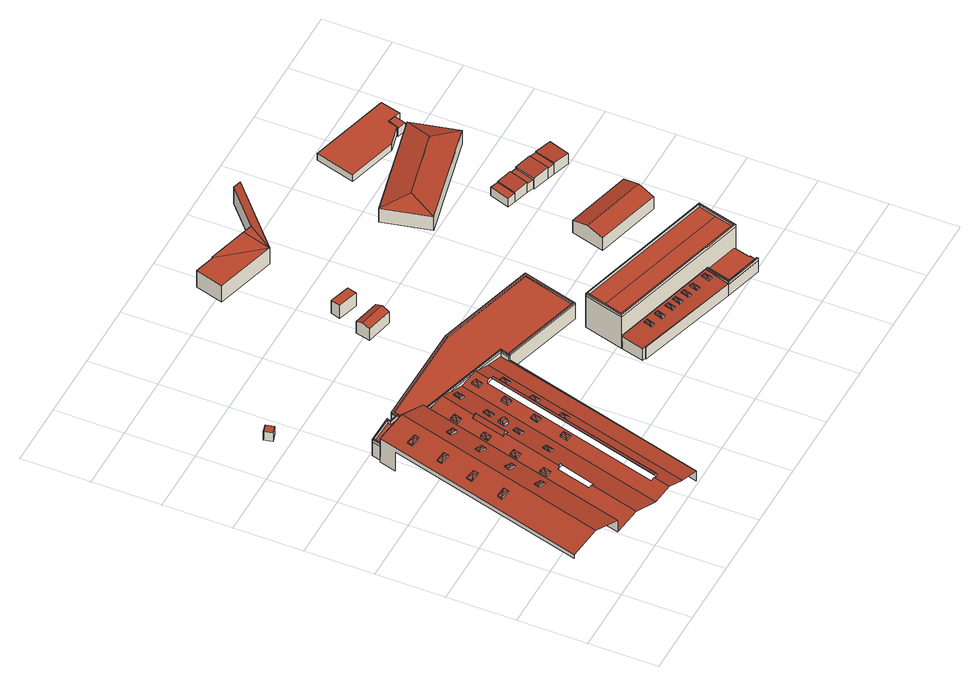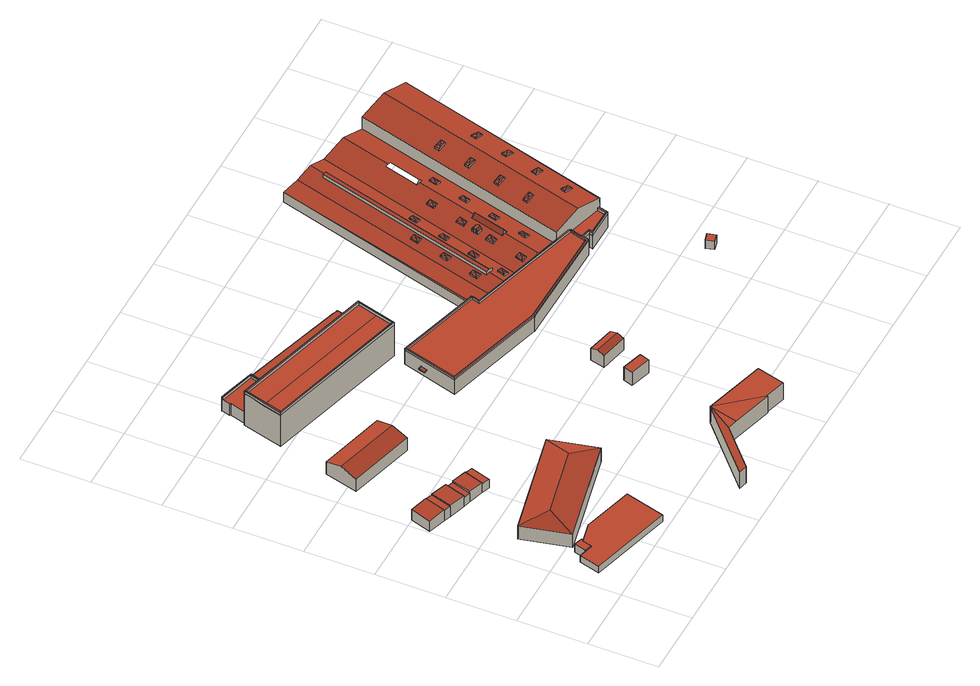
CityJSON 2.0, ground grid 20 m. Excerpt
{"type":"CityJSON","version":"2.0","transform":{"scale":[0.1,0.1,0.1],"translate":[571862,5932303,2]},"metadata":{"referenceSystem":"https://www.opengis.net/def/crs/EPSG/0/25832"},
"CityObjects":{
"building1":{"type":"Building","attributes":{"Grundfläche 2D":"9585.259256","Grundhöhe NN":"3.189"},"children":["building1-1","building1-2","building1-3","building1-4","building1-5","building1-6","building1-7","building1-8","building1-9","building1-10","building1-11","building1-12","building1-13","building1-14","building1-15","building1-16","building1-17","building1-18","building1-19","building1-20","building1-21","building1-22","building1-23","building1-24","building1-25","building1-26"],"geometry":[{"type":"MultiSurface","lod":"3","boundaries":[[[0,1,2,3,4]],[[5,2,1,6,7,8]],[[9,10,11,12]],[[0,4,13,14,15,16]],[[17,18,19,20]],[[21,14,13,22,23,24]],[[25,26,27,28,29,30,23,22,31,32,33,12,11,34]],[[18,35,36,19]],[[10,37,32,31,38,39,40,41,28,27,42,43,34,11]],[[44,45,46,47,48,49,50,35,18,17]],[[51,52,53,45,44,17,20,6,1,0,16,15,14,21,54]],[[55,25,34,43]],[[36,35,50,49,56,57]],[[58,51,54,59]],[[60,61,53,52]],[[49,48,62,56]],[[63,26,25,55]],[[45,53,61,64,47,46]],[[65,66,67,68]],[[69,70,71,72]],[[42,63,55,43]],[[64,73,48,47]],[[74,75,62,48,73]],[[74,73,76,77]],[[63,42,27,26]],[[23,30,24]],[[24,30,29,21]],[[78,39,38,79,80,81,82,83,84]],[[65,68,85,86]],[[59,87,88,89,72,71,58]],[[84,83,86,85,80,79,90,91,92]],[[41,29,28]],[[59,54,21,29,41,93,94,95,88,87]],[[96,97,98,99]],[[39,78,40]],[[91,90,97,100,101]],[[66,65,86,83,82,102]],[[103,70,69,104]],[[92,105,93,41,40,78,84]],[[71,70,103,106,107,108,109,110,111,112,113,114,115,77,76,116,60,52,51,58]],[[97,96,117,100]],[[75,74,118,119,120,121]],[[119,118,74,77,115,114]],[[72,89,122,123,124,104,69]],[[92,91,101,105]],[[125,126,109,127]],[[125,100,117,126]],[[127,109,95,94]],[[105,101,100,125]],[[93,105,125,127,94]],[[88,95,109,108,122,89]],[[128,129,130,126,117,96,99]],[[126,130,129,111,110,109]],[[108,107,123,122]],[[120,119,131,132,133,134]],[[132,131,119,114,113,112]],[[106,103,104,124]],[[129,132,112,111]],[[124,123,107,106]],[[132,129,128,133]]],"semantics":{"surfaces":[{"type":"RoofSurface"},{"type":"WallSurface"}],"values":[0,1,1,0,1,1,0,1,0,0,1,1,1,1,1,1,0,1,0,1,0,1,1,1,1,1,1,0,1,1,0,1,0,1,1,0,1,1,1,0,0,1,1,0,1,1,1,0,1,1,1,1,1,1,1,1,1,1,1,1]}}]},
"building1-1":{"type":"BuildingInstallation","parents":["building1"],"geometry":[{"type":"MultiSurface","lod":"3","boundaries":[[[135,136,137]],[[135,138,136]],[[135,137,139]],[[135,139,138]],[[137,136,140,141]],[[141,142,139,137]],[[138,139,142,143]],[[143,140,136,138]]],"semantics":{"surfaces":[{"type":"RoofSurface"},{"type":"WallSurface"}],"values":[0,0,0,0,1,1,1,1]}}]},
"building1-2":{"type":"BuildingInstallation","parents":["building1"],"geometry":[{"type":"MultiSurface","lod":"3","boundaries":[[[144,145,146]],[[144,147,145]],[[144,146,148]],[[144,148,147]],[[146,145,149,150]],[[148,146,150,151]],[[147,148,151,152]],[[145,147,152,149]]],"semantics":{"surfaces":[{"type":"RoofSurface"},{"type":"WallSurface"}],"values":[0,0,0,0,1,1,1,1]}}]},
"building1-3":{"type":"BuildingInstallation","parents":["building1"],"geometry":[{"type":"MultiSurface","lod":"3","boundaries":[[[153,154,155]],[[153,156,154]],[[153,155,157]],[[153,157,156]],[[155,154,158,159]],[[159,160,157,155]],[[156,157,160,161]],[[161,158,154,156]]],"semantics":{"surfaces":[{"type":"RoofSurface"},{"type":"WallSurface"}],"values":[0,0,0,0,1,1,1,1]}}]},
"building1-4":{"type":"BuildingInstallation","parents":["building1"],"geometry":[{"type":"MultiSurface","lod":"3","boundaries":[[[162,163,164]],[[162,165,163]],[[162,164,166]],[[162,166,165]],[[164,163,167,168]],[[166,164,168,169]],[[165,166,169,170]],[[163,165,170,167]]],"semantics":{"surfaces":[{"type":"RoofSurface"},{"type":"WallSurface"}],"values":[0,0,0,0,1,1,1,1]}}]},
"building1-5":{"type":"BuildingInstallation","parents":["building1"],"geometry":[{"type":"MultiSurface","lod":"3","boundaries":[[[171,172,173]],[[171,174,172]],[[171,173,175]],[[171,175,174]],[[173,172,176,177]],[[175,173,177,178]],[[174,175,178,179]],[[172,174,179,176]]],"semantics":{"surfaces":[{"type":"RoofSurface"},{"type":"WallSurface"}],"values":[0,0,0,0,1,1,1,1]}}]},
"building1-6":{"type":"BuildingInstallation","parents":["building1"],"geometry":[{"type":"MultiSurface","lod":"3","boundaries":[[[180,181,182]],[[182,181,183]],[[184,181,180]],[[183,181,184]],[[185,186,180,182]],[[186,187,184,180]],[[187,188,183,184]],[[188,185,182,183]]],"semantics":{"surfaces":[{"type":"RoofSurface"},{"type":"WallSurface"}],"values":[0,0,0,0,1,1,1,1]}}]},
"building1-7":{"type":"BuildingInstallation","parents":["building1"],"geometry":[{"type":"MultiSurface","lod":"3","boundaries":[[[189,190,191]],[[189,192,190]],[[189,191,193]],[[189,193,192]],[[191,190,194,195]],[[193,191,195,196]],[[192,193,196,197]],[[190,192,197,194]]],"semantics":{"surfaces":[{"type":"RoofSurface"},{"type":"WallSurface"}],"values":[0,0,0,0,1,1,1,1]}}]},
"building1-8":{"type":"BuildingInstallation","parents":["building1"],"geometry":[{"type":"MultiSurface","lod":"3","boundaries":[[[198,199,200]],[[198,201,199]],[[198,200,202]],[[198,202,201]],[[200,199,203,204]],[[202,200,204,205]],[[201,202,205,206]],[[199,201,206,203]]],"semantics":{"surfaces":[{"type":"RoofSurface"},{"type":"WallSurface"}],"values":[0,0,0,0,1,1,1,1]}}]},
"building1-9":{"type":"BuildingInstallation","parents":["building1"],"geometry":[{"type":"MultiSurface","lod":"3","boundaries":[[[207,208,209]],[[209,208,210]],[[211,208,207]],[[210,208,211]],[[212,213,207,209]],[[213,214,211,207]],[[214,215,210,211]],[[215,212,209,210]]],"semantics":{"surfaces":[{"type":"RoofSurface"},{"type":"WallSurface"}],"values":[0,0,0,0,1,1,1,1]}}]},
"building1-10":{"type":"BuildingInstallation","parents":["building1"],"geometry":[{"type":"MultiSurface","lod":"3","boundaries":[[[216,217,218]],[[216,219,217]],[[216,218,220]],[[216,220,219]],[[218,217,221,222]],[[220,218,222,223]],[[219,220,223,224]],[[217,219,224,221]]],"semantics":{"surfaces":[{"type":"RoofSurface"},{"type":"WallSurface"}],"values":[0,0,0,0,1,1,1,1]}}]},
"building1-11":{"type":"BuildingInstallation","parents":["building1"],"geometry":[{"type":"MultiSurface","lod":"3","boundaries":[[[225,226,227]],[[227,226,228]],[[229,226,225]],[[228,226,229]],[[230,231,225,227]],[[231,232,229,225]],[[232,233,228,229]],[[233,230,227,228]]],"semantics":{"surfaces":[{"type":"RoofSurface"},{"type":"WallSurface"}],"values":[0,0,0,0,1,1,1,1]}}]},
"building1-12":{"type":"BuildingInstallation","parents":["building1"],"geometry":[{"type":"MultiSurface","lod":"3","boundaries":[[[234,60,116,76,235,236,237,238,239,240,241,242,243]],[[47,48,49,235,76,73,64]],[[49,50,35,237,236,235]],[[35,18,238,237]],[[18,17,239,238]],[[17,44,240,239]],[[44,244,241,240]],[[242,241,244,245]],[[245,246,243,242]],[[246,247,46,61,60,234,243]],[[46,47,64,61]]],"semantics":{"surfaces":[{"type":"RoofSurface"},{"type":"WallSurface"}],"values":[0,1,1,1,1,1,1,1,1,1,1]}}]},
"building1-13":{"type":"BuildingInstallation","parents":["building1"],"geometry":[{"type":"MultiSurface","lod":"3","boundaries":[[[248,249,250]],[[250,249,251]],[[252,249,248]],[[251,249,252]],[[248,250,253,254]],[[254,255,252,248]],[[255,256,251,252]],[[253,250,251,256]]],"semantics":{"surfaces":[{"type":"RoofSurface"},{"type":"WallSurface"}],"values":[0,0,0,0,1,1,1,1]}}]},
"building1-14":{"type":"BuildingInstallation","parents":["building1"],"geometry":[{"type":"MultiSurface","lod":"3","boundaries":[[[257,258,259]],[[259,258,260]],[[261,258,257]],[[260,258,261]],[[262,263,257,259]],[[261,257,263,264]],[[264,265,260,261]],[[259,260,265,262]]],"semantics":{"surfaces":[{"type":"RoofSurface"},{"type":"WallSurface"}],"values":[0,0,0,0,1,1,1,1]}}]},
"building1-15":{"type":"BuildingInstallation","parents":["building1"],"geometry":[{"type":"MultiSurface","lod":"3","boundaries":[[[266,267,268]],[[268,267,269]],[[270,267,266]],[[269,267,270]],[[266,268,271,272]],[[272,273,270,266]],[[269,270,273,274]],[[274,271,268,269]]],"semantics":{"surfaces":[{"type":"RoofSurface"},{"type":"WallSurface"}],"values":[0,0,0,0,1,1,1,1]}}]},
"building1-16":{"type":"BuildingInstallation","parents":["building1"],"geometry":[{"type":"MultiSurface","lod":"3","boundaries":[[[275,276,277]],[[277,276,278]],[[279,276,275]],[[278,276,279]],[[280,281,275,277]],[[281,282,279,275]],[[279,282,283,278]],[[283,280,277,278]]],"semantics":{"surfaces":[{"type":"RoofSurface"},{"type":"WallSurface"}],"values":[0,0,0,0,1,1,1,1]}}]},
"building1-17":{"type":"BuildingInstallation","parents":["building1"],"geometry":[{"type":"MultiSurface","lod":"3","boundaries":[[[284,285,286,287,288,289,290,291]],[[288,287,292,293]],[[291,294,295,284]],[[289,288,296,297]],[[290,289,297,298]],[[291,290,298,299]],[[294,291,299,300]],[[295,294,300,301]],[[284,295,301,302]],[[285,284,302,303]],[[286,285,303,304]],[[287,286,304,305]],[[292,287,305,306]],[[293,292,306,307]],[[288,293,307,296]]],"semantics":{"surfaces":[{"type":"RoofSurface"},{"type":"WallSurface"}],"values":[0,0,0,1,1,1,1,1,1,1,1,1,1,1,1]}}]},
"building1-18":{"type":"BuildingInstallation","parents":["building1"],"geometry":[{"type":"MultiSurface","lod":"3","boundaries":[[[308,309,310]],[[310,309,311]],[[312,309,308]],[[311,309,312]],[[313,314,308,310]],[[312,308,314,315]],[[311,312,315,316]],[[316,313,310,311]]],"semantics":{"surfaces":[{"type":"RoofSurface"},{"type":"WallSurface"}],"values":[0,0,0,0,1,1,1,1]}}]},
"building1-19":{"type":"BuildingInstallation","parents":["building1"],"geometry":[{"type":"MultiSurface","lod":"3","boundaries":[[[317,318,319]],[[319,318,320]],[[321,318,317]],[[320,318,321]],[[322,323,317,319]],[[323,324,321,317]],[[324,325,320,321]],[[325,322,319,320]]],"semantics":{"surfaces":[{"type":"RoofSurface"},{"type":"WallSurface"}],"values":[0,0,0,0,1,1,1,1]}}]},
"building1-20":{"type":"BuildingInstallation","parents":["building1"],"geometry":[{"type":"MultiSurface","lod":"3","boundaries":[[[326,327,328]],[[328,327,329]],[[330,327,326]],[[329,327,330]],[[331,332,326,328]],[[332,333,330,326]],[[334,329,330,333]],[[328,329,334,331]]],"semantics":{"surfaces":[{"type":"RoofSurface"},{"type":"WallSurface"}],"values":[0,0,0,0,1,1,1,1]}}]},
"building1-21":{"type":"BuildingInstallation","parents":["building1"],"geometry":[{"type":"MultiSurface","lod":"3","boundaries":[[[335,336,337]],[[337,336,338]],[[339,336,335]],[[338,336,339]],[[340,341,335,337]],[[341,342,339,335]],[[342,343,338,339]],[[343,340,337,338]]],"semantics":{"surfaces":[{"type":"RoofSurface"},{"type":"WallSurface"}],"values":[0,0,0,0,1,1,1,1]}}]},
"building1-22":{"type":"BuildingInstallation","parents":["building1"],"geometry":[{"type":"MultiSurface","lod":"3","boundaries":[[[344,345,346]],[[346,345,347]],[[348,345,344]],[[347,345,348]],[[349,350,344,346]],[[350,351,348,344]],[[351,352,347,348]],[[352,349,346,347]]],"semantics":{"surfaces":[{"type":"RoofSurface"},{"type":"WallSurface"}],"values":[0,0,0,0,1,1,1,1]}}]},
"building1-23":{"type":"BuildingInstallation","parents":["building1"],"geometry":[{"type":"MultiSurface","lod":"3","boundaries":[[[353,354,355]],[[355,354,356]],[[357,354,353]],[[356,354,357]],[[358,359,353,355]],[[359,360,357,353]],[[360,361,356,357]],[[361,358,355,356]]],"semantics":{"surfaces":[{"type":"RoofSurface"},{"type":"WallSurface"}],"values":[0,0,0,0,1,1,1,1]}}]},
"building1-24":{"type":"BuildingInstallation","parents":["building1"],"geometry":[{"type":"MultiSurface","lod":"3","boundaries":[[[362,363,364]],[[364,363,365]],[[366,363,362]],[[365,363,366]],[[367,368,362,364]],[[369,366,362,368]],[[369,370,365,366]],[[364,365,370,367]]],"semantics":{"surfaces":[{"type":"RoofSurface"},{"type":"WallSurface"}],"values":[0,0,0,0,1,1,1,1]}}]},
"building1-25":{"type":"BuildingInstallation","parents":["building1"],"geometry":[{"type":"MultiSurface","lod":"3","boundaries":[[[371,372,373]],[[373,372,374]],[[375,372,371]],[[374,372,375]],[[376,377,371,373]],[[377,378,375,371]],[[378,379,374,375]],[[379,376,373,374]]],"semantics":{"surfaces":[{"type":"RoofSurface"},{"type":"WallSurface"}],"values":[0,0,0,0,1,1,1,1]}}]},
"building1-26":{"type":"BuildingInstallation","parents":["building1"],"geometry":[{"type":"MultiSurface","lod":"3","boundaries":[[[380,381,382,383]],[[384,385,383,382]],[[385,386,380,383]],[[386,387,381,380]],[[387,384,382,381]],[[387,386,385,384]]],"semantics":{"surfaces":[{"type":"RoofSurface"},{"type":"WallSurface"},{"type":"OuterCeilingSurface"}],"values":[0,1,1,1,1,2]}}]},
"building2":{"type":"Building","attributes":{"Grundfläche 2D":"6.049321","Grundhöhe NN":"3.189"},"geometry":[{"type":"Solid","lod":"3","boundaries":[[[[388,389,390,391]],[[392,393,391,390]],[[393,394,388,391]],[[394,395,389,388]],[[395,392,390,389]],[[395,394,393,392]]]],"semantics":{"surfaces":[{"type":"RoofSurface"},{"type":"WallSurface"},{"type":"GroundSurface"}],"values":[[0,1,1,1,1,2]]}}]},
"building3":{"type":"Building","attributes":{"Grundfläche 2D":"35.915752","Grundhöhe NN":"3.211"},"geometry":[{"type":"Solid","lod":"3","boundaries":[[[[396,397,398,399]],[[400,397,396,401]],[[399,398,402,403]],[[401,396,399,403,404]],[[400,401,404,405]],[[402,398,397,400,405]],[[404,403,402,405]]]],"semantics":{"surfaces":[{"type":"RoofSurface"},{"type":"WallSurface"},{"type":"GroundSurface"}],"values":[[0,0,1,1,1,1,2]]}}]},
"building4":{"type":"Building","attributes":{"Grundfläche 2D":"18.141889","Grundhöhe NN":"2.656"},"geometry":[{"type":"Solid","lod":"3","boundaries":[[[[406,407,408,409]],[[410,411,409,408]],[[411,412,406,409]],[[412,413,407,406]],[[413,410,408,407]],[[413,412,411,410]]]],"semantics":{"surfaces":[{"type":"RoofSurface"},{"type":"WallSurface"},{"type":"GroundSurface"}],"values":[[0,1,1,1,1,2]]}}]},
"building5":{"type":"Building","attributes":{"Grundfläche 2D":"241.353351","Grundhöhe NN":"3.200"},"children":["building5-1","building5-2","building5-3","building5-4","building5-5","building5-6","building5-7"],"geometry":[{"type":"Solid","lod":"3","boundaries":[[[[414,415,416,417,418,419,420]],[[419,421,420]],[[415,414,420,422,423]],[[417,416,415,423,424]],[[418,417,424,425]],[[419,418,425,426]],[[421,419,426,427]],[[420,421,427,422]],[[426,425,424,423,422,427]]]],"semantics":{"surfaces":[{"type":"RoofSurface"},{"type":"WallSurface"},{"type":"GroundSurface"}],"values":[[0,0,1,1,1,1,1,1,2]]}}]},
"building5-1":{"type":"BuildingInstallation","parents":["building5"],"geometry":[{"type":"MultiSurface","lod":"3","boundaries":[[[428,429,430]],[[430,429,431]],[[432,429,428]],[[431,429,432]],[[433,434,428,430]],[[434,435,432,428]],[[435,436,431,432]],[[436,433,430,431]]],"semantics":{"surfaces":[{"type":"RoofSurface"},{"type":"WallSurface"}],"values":[0,0,0,0,1,1,1,1]}}]},
"building5-2":{"type":"BuildingInstallation","parents":["building5"],"geometry":[{"type":"MultiSurface","lod":"3","boundaries":[[[437,438,439]],[[439,438,440]],[[441,438,437]],[[440,438,441]],[[442,437,439,443,444]],[[442,445,441,437]],[[445,446,440,441]],[[446,443,439,440]]],"semantics":{"surfaces":[{"type":"RoofSurface"},{"type":"WallSurface"}],"values":[0,0,0,0,1,1,1,1]}}]},
"building5-3":{"type":"BuildingInstallation","parents":["building5"],"geometry":[{"type":"MultiSurface","lod":"3","boundaries":[[[447,448,449]],[[449,448,450]],[[451,448,447]],[[450,448,451]],[[452,453,447,449]],[[453,454,451,447]],[[454,455,456,450,451]],[[456,452,449,450]]],"semantics":{"surfaces":[{"type":"RoofSurface"},{"type":"WallSurface"}],"values":[0,0,0,0,1,1,1,1]}}]},
"building5-4":{"type":"BuildingInstallation","parents":["building5"],"geometry":[{"type":"MultiSurface","lod":"3","boundaries":[[[457,458,459]],[[459,458,460]],[[461,458,457]],[[460,458,461]],[[462,463,457,459]],[[463,464,461,457]],[[460,461,464,465]],[[465,462,459,460]]],"semantics":{"surfaces":[{"type":"RoofSurface"},{"type":"WallSurface"}],"values":[0,0,0,0,1,1,1,1]}}]},
"building5-5":{"type":"BuildingInstallation","parents":["building5"],"geometry":[{"type":"MultiSurface","lod":"3","boundaries":[[[466,467,468]],[[468,467,469]],[[470,467,466]],[[469,467,470]],[[471,472,466,468]],[[472,473,470,466]],[[473,474,469,470]],[[474,471,468,469]]],"semantics":{"surfaces":[{"type":"RoofSurface"},{"type":"WallSurface"}],"values":[0,0,0,0,1,1,1,1]}}]},
"building5-6":{"type":"BuildingInstallation","parents":["building5"],"geometry":[{"type":"MultiSurface","lod":"3","boundaries":[[[475,476,477]],[[477,476,478]],[[479,476,475]],[[478,476,479]],[[480,481,475,477]],[[481,482,479,475]],[[482,483,478,479]],[[483,480,477,478]]],"semantics":{"surfaces":[{"type":"RoofSurface"},{"type":"WallSurface"}],"values":[0,0,0,0,1,1,1,1]}}]},
"building5-7":{"type":"BuildingInstallation","parents":["building5"],"geometry":[{"type":"MultiSurface","lod":"3","boundaries":[[[484,485,486]],[[486,485,487]],[[488,485,484]],[[487,485,488]],[[489,490,484,486]],[[490,491,488,484]],[[491,492,487,488]],[[492,489,486,487]]],"semantics":{"surfaces":[{"type":"RoofSurface"},{"type":"WallSurface"}],"values":[0,0,0,0,1,1,1,1]}}]},
"building6":{"type":"Building","attributes":{"Grundfläche 2D":"630.504155","Grundhöhe NN":"3.199"},"children":["building6-1","building6-2"],"geometry":[{"type":"MultiSurface","lod":"3","boundaries":[[[493,494,495,496,497,498,499,500,501,502,503,504,505]],[[506,507,508,509,510,511,512,513,514,515,516,515]],[[517,518,519,520,512,511,510,521,522]],[[523,524,525,526,527,528,420,529,530,531]],[[532,497,496,522]],[[532,533,534,498,497]],[[534,535,536,537,538,507,503,502,501,500,499,498]],[[515,514,513,493,505,504]],[[513,512,520,494,493]],[[495,494,520,519]],[[528,527,526,525,539,540,541,507,538,537,536,535,534,424,423]],[[522,521,510,509,508,507,541,542]],[[532,522,542,543]],[[424,534,533,532,543]],[[544,523,531,530,545,546]],[[524,523,544,547]],[[525,524,547,539]],[[548,529,420,528,423,422]],[[530,529,548,545]],[[541,540,539,547,544,546,545,548,422,423,424,543,542]]],"semantics":{"surfaces":[{"type":"RoofSurface"},{"type":"WallSurface"},{"type":"GroundSurface"}],"values":[0,0,0,0,1,1,1,1,1,1,1,1,1,1,1,1,1,1,1,2]}}]},
"building6-1":{"type":"BuildingInstallation","parents":["building6"],"geometry":[{"type":"MultiSurface","lod":"3","boundaries":[[[504,503,496,495,549]],[[496,503,507,508,509,510,521,522]],[[519,511,516,515,504,549,495]]],"semantics":{"surfaces":[{"type":"RoofSurface"},{"type":"WallSurface"}],"values":[0,1,1]}}]},
"building6-2":{"type":"BuildingInstallation","parents":["building6"],"geometry":[{"type":"MultiSurface","lod":"3","boundaries":[[[550,551,552]],[[551,553,552]],[[550,554,555,556]],[[557,551,550]],[[550,556,557]],[[556,555,558,559,560]],[[557,556,560]],[[531,561,550,552]],[[561,526,554,550]],[[527,528,558,555,554,526]],[[528,420,529,560,559,558]],[[557,560,529,530,553,551]],[[530,531,552,553]]],"semantics":{"surfaces":[{"type":"RoofSurface"},{"type":"WallSurface"}],"values":[0,0,0,0,0,0,0,1,1,1,1,1,1]}}]},
"building7":{"type":"Building","attributes":{"Grundfläche 2D":"216.123318","Grundhöhe NN":"2.596"},"geometry":[{"type":"Solid","lod":"3","boundaries":[[[[562,563,564,565]],[[566,564,563]],[[566,567,568,564]],[[568,569,570,571,564]],[[563,562,572,573]],[[567,566,563,573,574]],[[568,567,574,575]],[[569,568,575,576]],[[577,571,570,569,576,578]],[[564,571,577,579]],[[565,564,579,580]],[[562,565,580,572]],[[572,580,579,577,578,576,575,574,573]]]],"semantics":{"surfaces":[{"type":"RoofSurface"},{"type":"WallSurface"},{"type":"GroundSurface"}],"values":[[0,0,0,0,1,1,1,1,1,1,1,1,2]]}}]},
"building8":{"type":"Building","attributes":{"Grundfläche 2D":"204.564824","Grundhöhe NN":"3.208"},"geometry":[{"type":"Solid","lod":"3","boundaries":[[[[581,582,583,584]],[[585,582,581,586]],[[584,583,587,588]],[[586,581,584,588,589]],[[585,586,589,590]],[[587,583,582,585,590]],[[589,588,587,590]]]],"semantics":{"surfaces":[{"type":"RoofSurface"},{"type":"WallSurface"},{"type":"GroundSurface"}],"values":[[0,0,1,1,1,1,2]]}}]},
"building9":{"type":"Building","attributes":{"Grundfläche 2D":"469.517895","Grundhöhe NN":"3.165"},"geometry":[{"type":"Solid","lod":"3","boundaries":[[[[591,592,593]],[[591,594,595,592]],[[594,591,593,596]],[[594,596,595]],[[597,598,593,592]],[[598,599,596,593]],[[599,600,595,596]],[[600,597,592,595]],[[600,599,598,597]]]],"semantics":{"surfaces":[{"type":"RoofSurface"},{"type":"WallSurface"},{"type":"GroundSurface"}],"values":[[0,0,0,0,1,1,1,1,2]]}}]},
"building10":{"type":"Building","attributes":{"Grundfläche 2D":"137.462024","Grundhöhe NN":"3.062"},"geometry":[{"type":"Solid","lod":"3","boundaries":[[[[601,602,603,604]],[[605,606,607,608]],[[609,610,611,612]],[[613,614,615,616]],[[617,618,619,620,621]],[[622,623,624,625]],[[604,603,626,627]],[[601,604,627,628]],[[603,602,629,626]],[[607,630,631,616,608]],[[608,616,615,605]],[[605,615,632,633,606]],[[607,606,633,630]],[[612,611,634,635]],[[610,609,636,637]],[[613,616,631,638]],[[615,614,639,632]],[[619,618,613,638,636,609]],[[640,621,620,619,609,612,635]],[[621,640,639,614,617]],[[617,614,613,618]],[[625,624,610,637,629,602]],[[625,602,601,622]],[[623,622,601,628,634,611]],[[623,611,610,624]],[[629,637,636,638,631,630,633,632,639,640,635,634,628,627,626]]]],"semantics":{"surfaces":[{"type":"RoofSurface"},{"type":"WallSurface"},{"type":"GroundSurface"}],"values":[[0,0,0,0,0,0,1,1,1,1,1,1,1,1,1,1,1,1,1,1,1,1,1,1,1,2]]}}]},
"building11":{"type":"Building","attributes":{"Grundfläche 2D":"268.828127","Grundhöhe NN":"3.404"},"geometry":[{"type":"Solid","lod":"3","boundaries":[[[[641,642,643,644,645,646,647]],[[645,644,648,649]],[[644,643,650,648]],[[646,645,649,651]],[[647,646,651,652]],[[641,647,652,653]],[[642,641,653,654]],[[643,642,654,650]],[[650,654,653,652,651,649,648]]]],"semantics":{"surfaces":[{"type":"RoofSurface"},{"type":"WallSurface"},{"type":"GroundSurface"}],"values":[[0,1,1,1,1,1,1,1,2]]}}]},
"building12":{"type":"Building","attributes":{"Grundfläche 2D":"8.456464","Grundhöhe NN":"3.213"},"geometry":[{"type":"Solid","lod":"3","boundaries":[[[[655,656,657,658,659,660]],[[657,656,661,662]],[[658,657,662,663]],[[659,658,663,664]],[[660,659,664,665]],[[655,660,665,666]],[[656,655,666,661]],[[665,664,663,662,661,666]]]],"semantics":{"surfaces":[{"type":"RoofSurface"},{"type":"WallSurface"},{"type":"GroundSurface"}],"values":[[0,1,1,1,1,1,1,2]]}}]}
},
"vertices":[
[259,740,117],[178,763,93],[1,133,92],[13,129,96],[83,110,117],[1,133,80],[178,763,12],[163,713,12],[163,713,80],[301,313,82],[310,310,69],[301,313,72],[292,315,69],[164,87,92],[339,718,92],[292,731,107],[289,732,108],[183,761,58],[191,791,58],[191,791,12],[183,761,12],[339,718,69],[164,87,51],[339,718,51],[339,718,62],[342,494,69],[370,592,69],[378,589,72],[409,698,72],[398,701,69],[377,707,62],[233,68,72],[273,212,72],[264,214,69],[351,492,72],[278,790,58],[278,790,12],[281,209,69],[307,47,51],[483,677,51],[443,688,62],[420,695,69],[388,587,69],[361,489,69],[188,760,58],[289,732,58],[299,769,58],[300,773,58],[299,774,58],[275,779,58],[277,785,58],[292,731,67],[289,732,67],[289,732,62],[292,731,69],[351,492,82],[275,779,12],[277,785,12],[293,735,67],[293,735,69],[299,769,67],[299,769,62],[299,774,12],[378,589,82],[300,773,62],[529,610,73],[520,613,76],[372,82,76],[381,80,73],[308,785,62],[308,785,67],[294,735,67],[294,735,62],[299,774,62],[303,791,62],[303,791,12],[299,774,67],[303,791,67],[522,666,62],[358,33,66],[372,82,66],[361,85,63],[509,616,63],[520,613,66],[534,663,66],[381,80,63],[529,610,63],[294,735,69],[632,638,69],[632,638,62],[406,20,51],[582,649,51],[545,660,62],[628,636,69],[622,616,69],[625,615,69],[627,609,46],[458,5,46],[458,5,12],[627,609,12],[621,610,47],[628,636,47],[509,616,73],[617,781,67],[617,781,62],[628,636,62],[908,698,67],[866,546,67],[625,615,67],[624,609,67],[627,609,67],[869,539,67],[915,702,67],[619,786,67],[618,787,67],[617,787,67],[300,773,67],[624,609,47],[617,787,62],[618,787,62],[618,787,12],[617,787,12],[625,615,62],[866,546,62],[908,698,62],[621,610,62],[624,609,62],[621,610,67],[869,539,12],[869,539,62],[627,609,62],[619,786,62],[915,702,62],[915,702,12],[619,786,12],
[114,387,111],[129,391,112],[104,397,105],[125,376,112],[100,383,105],[129,391,108],[104,397,101],[100,383,101],[125,376,108],
[187,318,111],[174,314,112],[197,307,106],[178,328,112],[201,321,106],[174,314,108],[197,307,100],[201,321,100],[178,328,108],
[142,485,111],[156,489,112],[131,496,105],[152,474,112],[127,481,105],[156,489,108],[131,496,101],[127,481,101],[152,474,108],
[214,413,111],[200,409,112],[223,403,106],[204,424,112],[227,417,106],[200,409,108],[223,403,100],[227,417,100],[204,424,108],
[169,582,111],[183,586,112],[158,593,105],[179,571,112],[154,578,105],[183,586,108],[158,593,101],[154,578,101],[179,571,108],
[278,330,68],[274,343,68],[264,334,65],[270,356,65],[284,352,68],[264,334,60],[278,330,64],[284,352,64],[270,356,60],
[241,509,111],[227,505,112],[250,499,106],[231,520,112],[254,513,106],[227,505,108],[250,499,100],[254,513,100],[231,520,108],
[195,678,111],[210,681,112],[185,688,105],[206,667,112],[181,674,105],[210,681,108],[185,688,101],[181,674,101],[206,667,108],
[305,427,68],[301,440,68],[291,431,65],[297,453,65],[311,449,68],[291,431,60],[305,427,64],[311,449,64],[297,453,60],
[267,603,111],[253,599,112],[276,593,106],[257,613,112],[280,607,106],[253,599,108],[276,593,100],[280,607,100],[257,613,108],
[363,383,66],[353,373,70],[357,360,66],[344,364,69],[350,386,69],[357,360,61],[363,383,61],[350,386,65],[344,364,65],
[297,769,67],[275,779,67],[277,785,67],[278,790,67],[191,791,67],[183,761,67],[188,760,67],[195,787,67],[272,786,67],[270,776,67],[195,787,58],[272,786,58],[270,776,58],[297,769,58],
[332,523,68],[328,536,68],[318,526,65],[324,549,65],[338,545,68],[318,526,60],[332,523,64],[338,545,64],[324,549,60],
[390,479,66],[380,469,70],[384,456,66],[370,460,69],[377,482,69],[384,456,61],[390,479,61],[377,482,65],[370,460,65],
[424,342,64],[420,355,65],[410,345,62],[416,368,62],[430,364,64],[410,345,57],[424,342,60],[430,364,60],[416,368,57],
[358,619,68],[355,632,68],[345,623,65],[351,645,65],[365,641,68],[345,623,60],[358,619,64],[365,641,64],[351,645,60],
[386,523,77],[385,523,77],[383,516,77],[384,516,77],[398,512,77],[399,512,77],[401,519,77],[400,519,77],[382,510,71],[397,506,71],[402,525,71],[388,529,71],[398,512,61],[399,512,61],[401,519,61],[400,519,61],[402,525,61],[388,529,65],[386,523,65],[385,523,65],[383,516,65],[384,516,65],[382,510,65],[397,506,61],
[417,575,66],[407,565,70],[411,552,66],[397,556,69],[404,579,69],[411,552,61],[417,575,61],[404,579,65],[397,556,65],
[450,438,64],[447,451,65],[437,442,62],[443,464,62],[457,460,64],[437,442,57],[450,438,60],[457,460,60],[443,464,57],
[494,399,62],[484,389,66],[487,376,62],[474,380,64],[480,402,64],[487,376,57],[494,399,57],[480,402,60],[474,380,60],
[444,672,66],[434,662,70],[438,649,66],[424,653,69],[431,675,69],[438,649,61],[444,672,61],[431,675,65],[424,653,65],
[477,534,64],[473,547,65],[463,538,62],[470,560,62],[484,556,64],[463,538,57],[477,534,60],[484,556,60],[470,560,56],
[520,495,62],[511,485,66],[514,472,62],[501,476,64],[507,499,64],[514,472,57],[520,495,57],[507,499,60],[501,476,60],
[504,629,64],[500,642,65],[490,632,62],[496,655,62],[510,651,64],[490,632,56],[504,629,60],[510,651,60],[496,655,56],
[547,591,62],[537,581,66],[541,568,62],[528,572,64],[534,595,64],[541,568,57],[547,591,57],[534,595,60],[528,572,60],
[893,591,38],[899,610,38],[890,612,40],[884,593,40],[890,612,36],[884,593,36],[893,591,36],[899,610,36],
[124,1066,41],[130,1042,41],[154,1048,41],[148,1072,41],[154,1048,12],[148,1072,12],[124,1066,12],[130,1042,12],
[578,1001,60],[657,983,60],[662,1004,52],[583,1022,52],[652,961,52],[573,979,52],[662,1004,12],[583,1022,12],[573,979,12],[652,961,12],
[687,1094,52],[627,1113,52],[618,1085,52],[678,1067,52],[618,1085,7],[678,1067,7],[687,1094,7],[627,1113,7],
[1115,227,52],[1134,297,57],[824,384,57],[820,385,57],[802,318,53],[812,315,53],[1114,223,52],[812,313,52],[1114,223,12],[1134,297,12],[820,385,12],[802,318,12],[812,315,12],[812,313,12],
[901,352,60],[892,342,62],[894,329,60],[883,332,60],[890,355,60],[894,329,55],[901,352,56],[890,355,56],[883,332,55],
[1008,322,60],[999,312,62],[1001,299,60],[990,302,60],[997,325,60],[1008,322,56],[1001,299,55],[1003,305,55],[997,325,56],[990,302,55],
[1040,313,60],[1031,303,62],[1033,290,60],[1022,293,60],[1029,316,60],[1033,290,55],[1040,313,56],[1029,316,56],[1025,303,55],[1022,293,55],
[1071,304,60],[1062,295,62],[1065,282,60],[1054,285,60],[1060,308,60],[1065,282,55],[1071,304,56],[1060,308,56],[1054,285,55],
[979,330,60],[970,320,62],[972,307,60],[962,310,60],[968,333,60],[972,307,55],[979,330,56],[968,333,56],[962,310,55],
[940,341,60],[931,331,62],[933,318,60],[922,321,60],[929,344,60],[933,318,55],[940,341,56],[929,344,56],[922,321,55],
[1117,292,60],[1109,282,62],[1111,269,60],[1100,272,60],[1106,295,60],[1111,269,55],[1117,292,56],[1106,295,56],[1100,272,55],
[825,389,130],[856,498,130],[1274,381,130],[1279,384,130],[853,503,130],[820,385,130],[1137,297,130],[1139,296,130],[1241,268,130],[1243,267,130],[1246,266,130],[1244,272,130],[1141,301,130],[1245,270,122],[1246,266,122],[1248,273,122],[1252,288,122],[1264,328,121],[1260,329,121],[841,446,121],[825,389,122],[1141,301,122],[1244,272,122],[1244,273,122],[1277,383,122],[1275,382,122],[1274,381,122],[856,498,122],[1279,381,122],[1279,384,122],[1231,218,52],[1228,219,52],[1241,268,52],[1139,296,52],[1137,297,52],[1134,297,52],[1113,223,52],[1224,192,52],[1225,196,52],[853,503,122],[838,447,121],[820,385,122],[1137,297,122],[1139,296,122],[1241,268,122],[1243,267,122],[1241,268,12],[1243,267,12],[1246,266,12],[1279,384,12],[853,503,12],[1231,218,12],[1224,192,12],[1225,196,12],[1228,219,12],[1113,223,12],
[1244,273,130],
[1120,225,61],[1193,200,60],[1225,196,61],[1224,192,61],[1139,296,61],[1137,297,61],[1116,224,61],[1119,221,59],[1134,297,58],[1114,223,59],[1113,223,59],[1120,225,52],
[890,1511,63],[778,1409,63],[725,1333,62],[915,1505,62],[749,1417,64],[631,1450,64],[630,1447,64],[569,1464,64],[547,1386,62],[546,1383,62],[890,1511,6],[778,1409,6],[631,1450,6],[630,1447,6],[569,1464,6],[546,1383,6],[547,1386,6],[725,1333,6],[915,1505,6],
[1141,633,69],[1335,581,69],[1348,630,55],[1154,682,55],[1322,532,55],[1128,584,55],[1348,630,12],[1154,682,12],[1128,584,12],[1322,532,12],
[1051,1087,76],[980,1145,59],[1011,1005,59],[1260,1134,76],[1300,1217,59],[1331,1077,59],[980,1145,12],[1011,1005,12],[1331,1077,12],[1300,1217,12],
[1195,864,41],[1213,921,41],[1190,929,41],[1172,871,41],[1331,817,50],[1381,801,47],[1401,862,47],[1350,878,50],[1279,901,41],[1258,907,41],[1240,850,41],[1261,843,41],[1329,885,47],[1310,824,47],[1331,817,47],[1350,878,47],[1310,824,50],[1329,885,50],[1279,901,47],[1261,843,47],[1260,840,47],[1195,864,44],[1240,850,47],[1258,907,47],[1213,921,44],[1190,929,11],[1172,871,11],[1195,864,11],[1213,921,11],[1401,862,11],[1350,878,11],[1331,817,11],[1381,801,11],[1240,850,11],[1261,843,11],[1279,901,11],[1258,907,11],[1329,885,11],[1310,824,11],[1260,840,11],
[1358,1317,37],[1117,1384,37],[1085,1268,37],[1231,1227,37],[1293,1241,37],[1301,1269,37],[1342,1258,37],[1231,1227,14],[1293,1241,14],[1085,1268,14],[1301,1269,14],[1342,1258,14],[1358,1317,14],[1117,1384,14],
[1323,1263,40],[1301,1269,40],[1293,1241,40],[1288,1240,40],[1287,1236,40],[1313,1228,40],[1301,1269,12],[1293,1241,12],[1288,1240,12],[1287,1236,12],[1313,1228,12],[1323,1263,12]
]}
